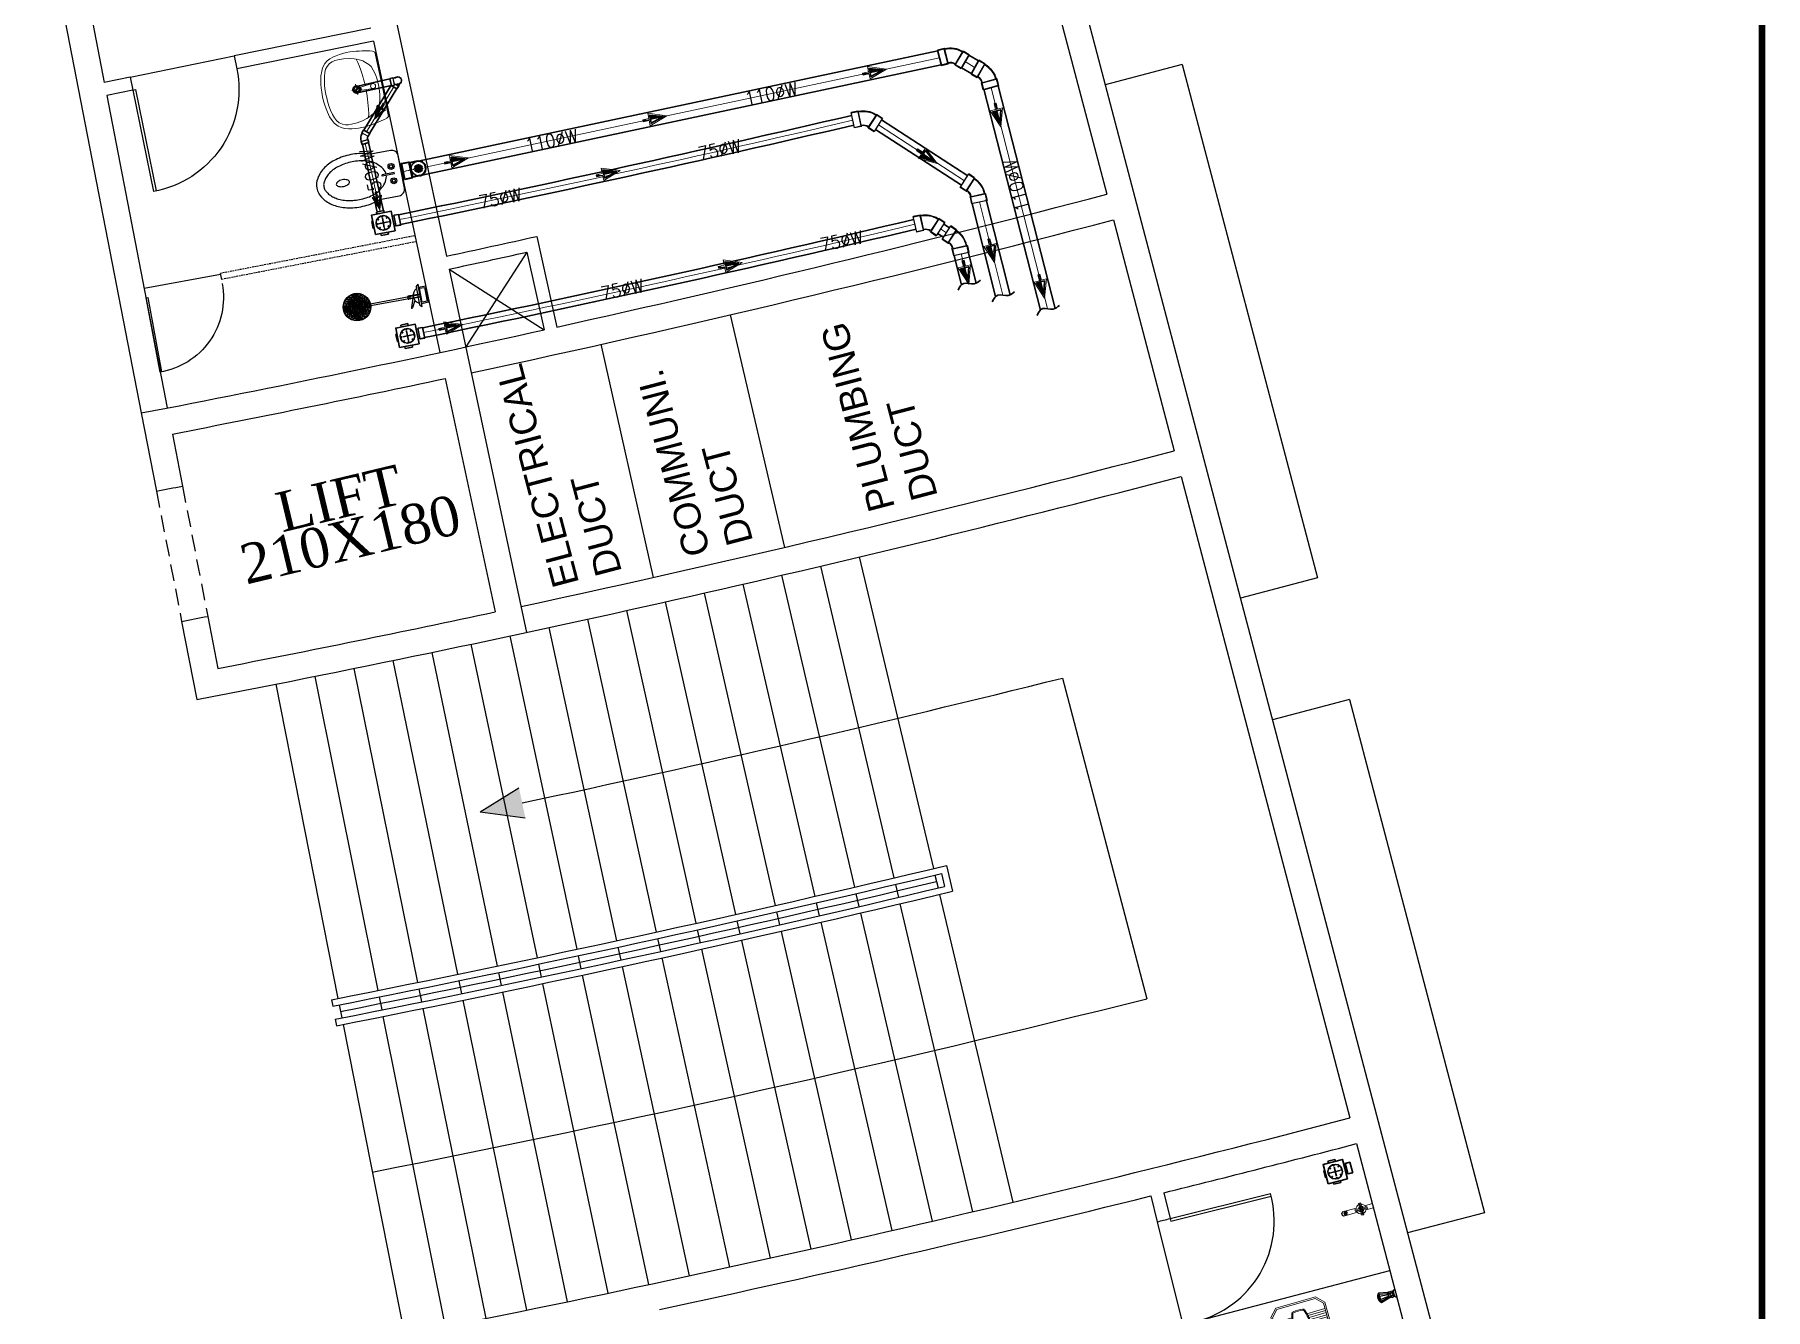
# Model space of a CAD drawing. Header units: metres. Extents: x 159409 to 239023, y 50504 to 95165.
# Drawn here: x 205505 to 206810, y 87645 to 88606 of the extents above; entities that cross this region are included whole.
import ezdxf

# ---------------------------------------------------------------- set-up
doc = ezdxf.new("R2010")
doc.units = ezdxf.units.M
doc.header["$MEASUREMENT"] = 0
for name, pattern in [('CENTER', [2, 1.25, -0.25, 0.25, -0.25]), ('CONTINU', [0]), ('DASHED', [0.1875, 0.125, -0.0625]), ('HIDDEN2', [0.1875, 0.125, -0.0625])]:
    doc.linetypes.add(name, pattern=pattern)
for name, color, linetype, lineweight in [('_Annotations', 1, 'Continuous', 25), ('cad-block.com', 7, 'Continuous', 5), ('Dra_SOIL', 65, 'Continuous', 40), ('RJ- ANGLEValve', 1, 'Continuous', 25), ('RJ- D - TEXT', 7, 'Continuous', 20), ('RJ- DRA- FLOOR TRAP', 8, 'Continuous', 30), ('RJ- DRA-SOIL PIPE', 12, 'Continuous', 30), ('RJ- DRA-WASTE PIPE', 130, 'Continuous', 30), ('RJ- WS- HOT WATER', 12, 'Continuous', 30), ('WS SLD RSHR', 121, 'Continuous', 25)]:
    doc.layers.add(name, color=color, linetype=linetype, lineweight=lineweight)
doc.layers.add('CL for PVC SWR - quick', color=7, linetype='CENTER', lineweight=5, true_color=0x955d63)
doc.layers.add('SANTEH', color=7, linetype='Continuous')
doc.layers.add('TEXT', color=3, linetype='Continuous')
doc.styles.add('DIM', font='times.ttf', dxfattribs={"height": 0.3})
doc.styles.add('RJ', font='romans.shx')
doc.styles.add('Standard 360', font='arial.ttf')

# ---------------------------------------------------------------- blocks, each defined once
blk = doc.blocks.new('TRTH')
at = {"color": 42, "ltscale": 8}
for p, q in [((-589.839, -68.759), (-589.839, -67.98)), ((-589.819, -68.759), (-589.819, -67.979)), ((-589.839, -68.759), (-589.819, -68.759)), ((-589.839, -68.859), (-589.039, -68.859))]:
    blk.add_line(p, q, dxfattribs=at)
blk.add_arc((-589.819, -68.759), 0.78, 0, 91.4693, dxfattribs=at)
blk = doc.blocks.new('$@$_rakovina4')
at = {"lineweight": 13}
for p, q in [((-287, -117), (-291, -139)), ((-284, -95), (-287, -117)), ((-279, -77), (-284, -95)), ((-274, -56), (-279, -77)), ((-269, -36), (-274, -56)), ((-258, -20), (-269, -36)), ((-258, -20), (0, -20)), ((-20, -89), (-14, -180)), ((258, -20), (0, -20)), ((20, -89), (14, -180)), ((258, -20), (269, -36)), ((269, -36), (274, -56)), ((274, -56), (279, -77)), ((279, -77), (284, -95)), ((284, -95), (287, -117)), ((287, -117), (291, -139)), ((-297, -185), (-300, -212)), ((-300, -212), (-300, -242)), ((-300, -242), (-299, -269)), ((-299, -269), (-297, -296)), ((-295, -163), (-297, -185)), ((-291, -139), (-295, -163)), ((0, -221), (-43, -221)), ((-14, -180), (-12, -184)), ((-12, -184), (-9, -185)), ((-9, -185), (-3, -187)), ((-3, -187), (0, -187)), ((0, -221), (0, -182)), ((3, -187), (0, -187)), ((0, -221), (0, -260)), ((0, -221), (43, -221)), ((9, -185), (3, -187)), ((12, -184), (9, -185)), ((14, -180), (12, -184)), ((291, -139), (295, -163)), ((295, -163), (297, -185)), ((297, -185), (300, -212)), ((299, -269), (297, -296)), ((300, -242), (299, -269)), ((300, -212), (300, -242)), ((-297, -296), (-293, -323)), ((-293, -323), (-288, -345)), ((-288, -345), (-278, -377)), ((-278, -377), (-267, -401)), ((-267, -401), (-252, -423)), ((267, -401), (252, -423)), ((278, -377), (267, -401)), ((288, -345), (278, -377)), ((293, -323), (288, -345)), ((297, -296), (293, -323)), ((-252, -423), (-222, -447)), ((-222, -447), (-197, -459)), ((-197, -459), (-164, -473)), ((-164, -473), (-127, -481)), ((-127, -481), (-98, -486)), ((-98, -486), (-69, -491)), ((-69, -491), (-36, -493)), ((-36, -493), (0, -495)), ((36, -493), (0, -495)), ((69, -491), (36, -493)), ((98, -486), (69, -491)), ((127, -481), (98, -486)), ((164, -473), (127, -481)), ((197, -459), (164, -473)), ((222, -447), (197, -459)), ((252, -423), (222, -447))]:
    blk.add_line(p, q, dxfattribs=at)
at = {"lineweight": 5}
for p, q in [((-209, -128), (-224, -152)), ((-192, -108), (-209, -128)), ((-173, -87), (-192, -108)), ((-152, -72), (-173, -87)), ((-122, -62), (-152, -72)), ((-96, -56), (-122, -62)), ((-77, -51), (-96, -56)), ((-53, -48), (-77, -51)), ((-29, -47), (-53, -48)), ((0, -47), (-29, -47)), ((0, -47), (29, -47)), ((29, -47), (53, -48)), ((53, -48), (77, -51)), ((77, -51), (96, -56)), ((96, -56), (122, -62)), ((122, -62), (152, -72)), ((152, -72), (173, -87)), ((173, -87), (192, -108)), ((192, -108), (209, -128)), ((209, -128), (224, -152)), ((-249, -228), (-256, -272)), ((-239, -189), (-249, -228)), ((-234, -176), (-239, -189)), ((-224, -152), (-234, -176)), ((-206, -168), (-234, -176)), ((-234, -176), (-234, -176)), ((-171, -162), (-206, -168)), ((-143, -158), (-171, -162)), ((-117, -155), (-143, -158)), ((-91, -152), (-117, -155)), ((-69, -150), (-91, -152)), ((-34, -148), (-69, -150)), ((-16, -148), (-34, -148)), ((16, -148), (34, -148)), ((34, -148), (69, -150)), ((69, -150), (91, -152)), ((91, -152), (117, -155)), ((117, -155), (143, -158)), ((143, -158), (171, -162)), ((171, -162), (206, -168)), ((206, -168), (234, -176)), ((224, -152), (234, -176)), ((234, -176), (239, -189)), ((234, -176), (234, -176)), ((239, -189), (249, -228)), ((249, -228), (256, -272)), ((-256, -272), (-258, -317)), ((-258, -317), (-257, -341)), ((-257, -341), (-252, -363)), ((-252, -363), (-243, -387)), ((-243, -387), (-226, -410)), ((243, -387), (226, -410)), ((252, -363), (243, -387)), ((257, -341), (252, -363)), ((256, -272), (258, -317)), ((258, -317), (257, -341)), ((-226, -410), (-206, -426)), ((-206, -426), (-182, -437)), ((-182, -437), (-152, -446)), ((-152, -446), (-116, -455)), ((-116, -455), (-80, -461)), ((-80, -461), (-41, -464)), ((-41, -464), (-14, -464)), ((-14, -464), (0, -464)), ((14, -464), (0, -464)), ((41, -464), (14, -464)), ((80, -461), (41, -464)), ((116, -455), (80, -461)), ((152, -446), (116, -455)), ((182, -437), (152, -446)), ((206, -426), (182, -437)), ((226, -410), (206, -426))]:
    blk.add_line(p, q, dxfattribs=at)
at = {"lineweight": 13}
blk.add_circle((0, -89), 19.7, dxfattribs=at)
at = {"lineweight": 5}
for radius in [26.2, 18.7]:
    blk.add_circle((0, -221), radius, dxfattribs=at)
blk = doc.blocks.new('K10-45')
for p, q in [((-19, 83), (-19, 177)), ((-19, 177), (-9, 177)), ((-9, 83), (-9, 177)), ((-19, 83), (-9, 83))]:
    blk.add_line(p, q)
for points in [[(160, 230, 0.023928), (170, 260, 0.067459), (186, 379, 0.067459), (170, 498, 0.079812), (128, 591, 0.107118), (58, 658, 0.139889), (-14, 679, 0.139889), (-86, 658, 0.107118), (-155, 591, 0.079812), (-198, 498, 0.067459), (-214, 379, 0.067459), (-198, 260, 0.023928), (-188, 230), (-188, 80, 0.414214), (-138, 30), (110, 30, 0.414214), (160, 80)], [(-39, 478, 0.052061), (-37, 458, 0.065919), (-32, 443, 0.104629), (-23, 431, 0.172287), (-14, 428, 0.172287), (-5, 431, 0.104629), (4, 443, 0.065919), (10, 458, 0.052061), (12, 478, 0.052061), (10, 499, 0.065919), (4, 514, 0.104629), (-5, 525, 0.172287), (-14, 529, 0.172287), (-23, 525, 0.104629), (-32, 514, 0.065919), (-37, 499, 0.052061)]]:
    blk.add_lwpolyline(points, format="xyb", close=True)
blk.add_lwpolyline([(-4, 147), (-1, 147), (11, 150), (23, 155), (35, 161), (46, 169), (56, 177), (66, 186), (75, 196), (83, 205), (90, 215), (97, 224), (102, 234), (107, 245), (111, 255), (115, 266), (118, 278), (121, 289), (124, 301), (126, 314), (128, 327), (129, 339), (130, 353), (131, 366), (131, 379), (131, 392), (130, 405), (129, 419), (128, 431), (126, 444), (124, 457), (121, 469), (118, 480), (115, 492), (111, 503), (107, 513), (103, 523), (98, 533), (94, 542), (88, 551), (83, 559), (77, 567), (71, 575), (65, 582), (59, 588), (52, 594), (46, 600), (39, 605), (33, 609), (27, 613), (21, 616), (15, 619), (9, 621), (3, 623), (-3, 624), (-8, 624), (-14, 625), (-20, 624), (-25, 624), (-31, 623), (-37, 621), (-43, 619), (-49, 616), (-55, 613), (-61, 609), (-67, 605), (-74, 600), (-80, 594), (-86, 588), (-93, 582), (-99, 575), (-105, 567), (-111, 559), (-116, 551), (-121, 542), (-126, 533), (-131, 523), (-135, 513), (-139, 503), (-143, 492), (-146, 480), (-149, 469), (-152, 457), (-154, 444), (-156, 431), (-157, 419), (-158, 405), (-159, 392), (-159, 379), (-159, 366), (-158, 353), (-157, 339), (-156, 327), (-154, 314), (-152, 301), (-149, 289), (-146, 278), (-143, 266), (-139, 255), (-135, 245), (-130, 234), (-124, 224), (-118, 215), (-111, 205), (-103, 196), (-94, 186), (-84, 177), (-74, 169), (-62, 161), (-51, 155), (-39, 150), (-26, 147), (-24, 147)])
for centre, radius in [((-69, 98), 22.4), ((-69, 98), 12.4), ((41, 98), 22.4), ((41, 98), 12.4)]:
    blk.add_circle(centre, radius)
blk = doc.blocks.new('Floor trap-3')
at = {"layer": 'RJ- DRA- FLOOR TRAP', "color": 8, "lineweight": 0}
for p, q in [((-7.5, 1.8), (-9, 1.8)), ((-3.8, 9.1), (-3.8, 12.5)), ((-3.8, 9.1), (3.7, 9.1)), ((-3.8, 9.1), (-3.4, 8.7)), ((-3.4, 8.7), (3.4, 8.7)), ((-3.4, 8.7), (-3.4, 7.5)), ((3.7, 9.1), (3.4, 8.7)), ((3.4, 8.7), (3.4, 7.5)), ((3.7, 9.1), (3.7, 12.5)), ((7.5, 1.8), (9, 1.8)), ((-7.5, -3.2), (-9, -3.2)), ((-2.5, -7.5), (-2.5, -8.3)), ((2.5, -7.5), (2.5, -8.3)), ((7.5, -3.2), (9, -3.2))]:
    blk.add_line(p, q, dxfattribs=at)
at = {"layer": 'RJ- DRA- FLOOR TRAP', "color": 11, "lineweight": 30}
for p, q in [((-3.6, 0), (3.6, 0)), ((0, 3.6), (0, -3.6))]:
    blk.add_line(p, q, dxfattribs=at)
at = {"layer": 'RJ- DRA- FLOOR TRAP', "color": 126, "lineweight": 30}
blk.add_lwpolyline([(7.5, -7.5), (7.5, 7.5), (-7.5, 7.5), (-7.5, -7.5)], close=True, dxfattribs=at)
blk.add_circle((0, 0), 5.5, dxfattribs=at)
at = {"layer": 'RJ- DRA- FLOOR TRAP', "lineweight": 30, "extrusion": (0, 0, -1)}
for centre, major_axis, start_param, end_param in [((-4.6, 0), (-0.165, 0.165), 3.141593, 9.424778), ((-3.2, 3.2), (0.165, 0.165), 4.712389, 10.995574), ((0, 4.6), (-0.165, 0.165), 3.141593, 9.424778), ((3.2, 3.2), (-0.165, 0.165), 3.141593, 9.424778), ((4.6, 0), (0.165, 0.165), 4.712389, 10.995574)]:
    blk.add_ellipse(centre, major_axis=major_axis, ratio=1, start_param=start_param, end_param=end_param, dxfattribs=at)
at = {"layer": 'RJ- DRA- FLOOR TRAP', "lineweight": 30}
for centre, major_axis, start_param, end_param in [((-3.2, -3.2), (0.165, -0.165), 4.712389, 10.995574), ((0, -4.6), (-0.165, -0.165), 3.141593, 9.424778), ((3.2, -3.2), (-0.165, -0.165), 3.141593, 9.424778)]:
    blk.add_ellipse(centre, major_axis=major_axis, ratio=1, start_param=start_param, end_param=end_param, dxfattribs=at)
at = {"layer": 'RJ- DRA-WASTE PIPE', "lineweight": 30}
for p, q in [((-7.5, 2.1), (-9, 2.1)), ((-9, -3.4), (-9, 2.1)), ((-4.1, 9.1), (-4.1, 12.5)), ((-4.1, 12.5), (4.1, 12.5)), ((-4.1, 9.1), (-3.8, 8.7)), ((-3.8, 8.7), (-3.8, 7.5)), ((4.1, 9.1), (3.7, 8.7)), ((3.7, 8.7), (3.7, 7.5)), ((4.1, 9.1), (4.1, 12.5)), ((7.5, 2.1), (9, 2.1)), ((9, -3.4), (9, 2.1)), ((-7.5, -3.4), (-9, -3.4)), ((-2.7, -7.5), (-2.7, -8.3)), ((-2.7, -8.3), (2.7, -8.3)), ((2.7, -7.5), (2.7, -8.3)), ((7.5, -3.4), (9, -3.4))]:
    blk.add_line(p, q, dxfattribs=at)
blk = doc.blocks.new('A$C4421056C')
at = {"layer": 'WS SLD RSHR', "color": 8}
for p, q in [((2.3, 14.4), (7.6, 14.9)), ((3.3, 1.8), (2.3, 14.4)), ((3.4, 13.5), (7.2, 13.8)), ((4.2, 2.9), (3.4, 13.5)), ((7.2, 13.8), (8, 3.2)), ((7.6, 14.9), (8.7, 2.3)), ((8.7, 2.3), (3.3, 1.8)), ((8, 3.2), (4.2, 2.9))]:
    blk.add_line(p, q, dxfattribs=at)
at = {"layer": 'WS SLD RSHR', "color": 3}
for p, q in [((9.3, 15.6), (7.5, 17.1)), ((7.5, 17.1), (8.9, 0)), ((10.5, 1.8), (9.3, 15.6)), ((12.4, 12), (14.8, 17.4)), ((13.5, 8.4), (15.6, 17)), ((10.5, 1.8), (8.9, 0))]:
    blk.add_line(p, q, dxfattribs=at)
at = {"layer": 'WS SLD RSHR', "color": 63}
for p, q in [((46.6, 10.1), (46.3, 13.4)), ((46.4, 11.8), (55.6, 22.6)), ((66.4, 13.4), (55.6, 22.6)), ((66.4, 13.4), (57.2, 2.6)), ((46.1, 12.5), (8.1, 9.3)), ((8.1, 9.8), (17, 10.5)), ((46.3, 11), (8.2, 7.8)), ((17.2, 8.1), (8.3, 7.4)), ((16.1, 9.2), (16, 10.2)), ((16.1, 8.3), (16.1, 9.2)), ((17.4, 10.3), (17.4, 9.3)), ((17.4, 9.3), (17.5, 8.4)), ((46.4, 11.8), (57.2, 2.6))]:
    blk.add_line(p, q, dxfattribs=at)
for centre, radius in [((56.4, 12.6), 10.4), ((56.4, 12.6), 10), ((16.8, 9.3), 0.793), ((16.8, 9.3), 0.693)]:
    blk.add_circle(centre, radius, dxfattribs=at)
at = {"layer": 'WS SLD RSHR', "color": 117}
for centre in [(47.3, 13.9), (48.1, 16.4), (48.1, 13.1), (48.4, 15.2), (49.2, 17.7), (49.2, 13.7), (49.5, 16.4), (50.2, 18.9), (50.2, 15.6), (50.3, 14.4), (50.4, 13.2), (50.5, 17.7), (51.3, 20.2), (51.4, 16.3), (51.5, 15.1), (51.6, 18.9), (51.6, 13.9), (51.7, 12.8), (52.4, 18.1), (52.5, 17), (52.6, 20.2), (52.6, 15.8), (52.7, 14.6), (52.8, 13.4), (53.5, 18.8), (53.6, 17.6), (53.7, 21.4), (53.7, 16.5), (53.8, 15.3), (53.9, 14.1), (54, 13), (54.5, 20.7), (54.6, 19.5), (54.7, 18.3), (54.8, 17.1), (54.9, 16), (55, 14.8), (55.1, 13.6), (55.7, 21.3), (55.8, 20.2), (55.9, 19), (56, 17.8), (56.1, 16.7), (56.2, 15.5), (56.3, 14.3), (56.4, 13.1), (56.9, 20.9), (57, 19.7), (57.1, 18.5), (57.2, 17.3), (57.3, 16.2), (57.4, 15), (57.5, 13.8), (57.6, 21.7), (58.2, 19.2), (58.3, 18), (58.4, 16.9), (58.5, 15.7), (58.6, 14.5), (58.7, 13.3), (58.9, 20.7), (59.4, 18.7), (59.5, 17.5), (59.6, 16.4), (59.7, 15.2), (59.8, 14), (59.9, 12.9), (60.2, 21), (60.1, 19.6), (60.8, 17), (60.9, 15.9), (61, 14.7), (61.1, 13.5), (61.4, 18.6), (61.4, 19.9), (62, 16.6), (62.1, 15.4), (62.2, 14.2), (62.3, 13.1), (62.6, 17.5), (62.7, 18.8), (63.3, 14.9), (63.4, 13.7), (63.9, 16.4), (64, 17.7), (64.5, 14.4), (64.6, 13.3), (65.1, 15.4), (65.6, 13.3), (47.2, 11.8), (47.7, 9.8), (48.2, 11.9), (48.3, 10.7), (48.8, 7.5), (48.9, 8.7), (49.3, 12.6), (49.4, 11.4), (49.5, 10.2), (50.1, 6.4), (50.2, 7.7), (50.5, 12.1), (50.6, 10.9), (50.7, 9.7), (50.8, 8.6), (51.4, 5.3), (51.4, 6.6), (51.8, 11.6), (51.9, 10.4), (51.9, 9.2), (52, 8.1), (52.7, 4.2), (52.7, 5.6), (52.9, 12.3), (53, 11.1), (53.1, 9.9), (53.2, 8.8), (53.3, 7.6), (53.4, 6.4), (53.9, 4.5), (54.1, 11.8), (54.2, 10.6), (54.3, 9.4), (54.4, 8.3), (54.5, 7.1), (54.6, 5.9), (55.2, 12.5), (55.2, 3.4), (55.3, 11.3), (55.4, 10.1), (55.5, 9), (55.6, 7.8), (55.7, 6.6), (55.8, 5.5), (55.9, 4.3), (56.5, 12), (56.6, 10.8), (56.6, 9.6), (56.7, 8.5), (56.8, 7.3), (56.9, 6.1), (57, 5), (57.1, 3.8), (57.6, 12.7), (57.7, 11.5), (57.8, 10.3), (57.9, 9.2), (58, 8), (58.1, 6.8), (58.2, 5.7), (58.3, 4.5), (58.8, 12.2), (58.9, 11), (59, 9.8), (59.1, 8.7), (59.1, 3.8), (59.2, 7.5), (59.3, 6.3), (60, 11.7), (60.1, 10.5), (60.2, 5), (60.2, 9.4), (60.3, 8.2), (60.4, 7), (61.2, 12.4), (61.3, 11.2), (61.2, 6.3), (61.3, 10), (61.4, 8.9), (61.5, 5), (62.3, 7.5), (62.4, 11.9), (62.5, 10.7), (62.6, 9.6), (62.6, 6.2), (63.3, 8.8), (63.5, 12.6), (63.6, 11.4), (63.6, 7.5), (64.4, 10), (64.7, 12.1), (64.7, 8.8), (65.5, 11.3)]:
    blk.add_circle(centre, 0.334, dxfattribs=at)
at = {"layer": 'WS SLD RSHR', "color": 3}
for centre, radius, start, end in [((7.2, 8.5), 6.24, 300.1215, 69.4165), ((15.3, 17.1), 0.515, 80.5528, 149.6641), ((15.1, 17.2), 0.515, 343.6511, 59.5414)]:
    blk.add_arc(centre, radius, start, end, dxfattribs=at)
at = {"layer": 'WS SLD RSHR', "color": 63}
for centre, start, end in [((16.2, 10.2), 82.2318, 189.5718), ((16.4, 8.3), 179.9662, 287.3062), ((17.1, 10.3), 359.9662, 107.3062), ((17.3, 8.4), 262.2318, 9.5718)]:
    blk.add_arc(centre, 0.248, start, end, dxfattribs=at)
blk = doc.blocks.new('A$C48064110')
at = {"lineweight": 5}
for p, q in [((0, 0.467), (0.057, 0.524)), ((0.057, 0.524), (0.367, 0.524)), ((0.367, 0.524), (0.424, 0.467)), ((0, 0.057), (0, 0.467)), ((0.012, 0.462), (0.062, 0.512)), ((0.012, 0.062), (0.012, 0.462)), ((0.114, 0.408), (0.012, 0.408)), ((0.114, 0.392), (0.012, 0.392)), ((0.062, 0.512), (0.362, 0.512)), ((0.31, 0.408), (0.412, 0.408)), ((0.31, 0.392), (0.412, 0.392)), ((0.362, 0.512), (0.412, 0.462)), ((0.412, 0.462), (0.412, 0.062)), ((0.424, 0.467), (0.424, 0.057)), ((0.115, 0.376), (0.012, 0.376)), ((0.115, 0.36), (0.012, 0.36)), ((0.116, 0.344), (0.012, 0.344)), ((0.117, 0.328), (0.012, 0.328)), ((0.119, 0.312), (0.012, 0.312)), ((0.12, 0.296), (0.012, 0.296)), ((0.122, 0.28), (0.012, 0.28)), ((0.124, 0.264), (0.012, 0.264)), ((0.3, 0.264), (0.412, 0.264)), ((0.302, 0.28), (0.412, 0.28)), ((0.304, 0.296), (0.412, 0.296)), ((0.305, 0.312), (0.412, 0.312)), ((0.307, 0.328), (0.412, 0.328)), ((0.308, 0.344), (0.412, 0.344)), ((0.309, 0.376), (0.412, 0.376)), ((0.309, 0.36), (0.412, 0.36)), ((0.126, 0.248), (0.012, 0.248)), ((0.128, 0.232), (0.012, 0.232)), ((0.13, 0.216), (0.012, 0.216)), ((0.133, 0.2), (0.012, 0.2)), ((0.136, 0.184), (0.012, 0.184)), ((0.139, 0.168), (0.012, 0.168)), ((0.142, 0.152), (0.012, 0.152)), ((0.145, 0.136), (0.012, 0.136)), ((0.279, 0.136), (0.412, 0.136)), ((0.282, 0.152), (0.412, 0.152)), ((0.285, 0.168), (0.412, 0.168)), ((0.288, 0.184), (0.412, 0.184)), ((0.291, 0.2), (0.412, 0.2)), ((0.294, 0.216), (0.412, 0.216)), ((0.296, 0.232), (0.412, 0.232)), ((0.298, 0.248), (0.412, 0.248)), ((0.057, 0), (0, 0.057)), ((0.149, 0.12), (0.012, 0.12)), ((0.153, 0.104), (0.012, 0.104)), ((0.062, 0.012), (0.012, 0.062)), ((0.367, 0), (0.057, 0)), ((0.362, 0.012), (0.062, 0.012)), ((0.271, 0.104), (0.412, 0.104)), ((0.275, 0.12), (0.412, 0.12)), ((0.412, 0.062), (0.362, 0.012)), ((0.424, 0.057), (0.367, 0))]:
    blk.add_line(p, q, dxfattribs=at)
for radius in [0.05, 0.038]:
    blk.add_circle((0.212, 0.407), radius, dxfattribs=at)
for centre, radius, start, end in [((0.129, 0.447), 0.015, 90, 187.125), ((1.449, 0.424), 1.335, 179.0958, 195.1543), ((0.129, 0.447), 0.008, 85.2938, 190.1027), ((1.449, 0.424), 1.328, 179.0713, 195.1788), ((0.212, 0.09), 0.381, 77.4091, 102.5909), ((0.212, 0.09), 0.374, 77.2725, 102.7275), ((-1.025, 0.424), 1.328, 344.8212, 0.9287), ((-1.025, 0.424), 1.335, 344.8457, 0.9042), ((0.295, 0.447), 0.008, 349.8973, 94.7062), ((0.295, 0.447), 0.015, 352.875, 90), ((0.175, 0.077), 0.015, 187.125, 270), ((0.175, 0.077), 0.008, 184.1473, 273.2179), ((0.212, 0.305), 0.245, 261.386, 278.614), ((0.212, 0.305), 0.238, 261.2402, 278.7598), ((0.249, 0.077), 0.008, 266.7821, 355.8527), ((0.249, 0.077), 0.015, 270, 352.875)]:
    blk.add_arc(centre, radius, start, end, dxfattribs=at)
blk = doc.blocks.new('A$C3F2B028C')
at = {"color": 34, "linetype": 'Continuous'}
for points in [[(0, -8), (0, 8)], [(8.1, 5.6), (3.9, 5.6), (3.9, -6.1), (16.2, -6.1), (16.2, 5.6), (11, 5.6)], [(8.1, 3.7), (3.9, 3.7)], [(8.1, 2.5), (8.1, 6.8), (11, 6.8), (11, 2.5)], [(34.5, 7.7), (16.2, 3.7), (11, 3.7)], [(34.5, 3.5), (16.2, 1.7)], [(34.5, -7.7), (16.2, -3.7), (3.9, -3.7)], [(34.5, -3.5), (16.2, -1.7)]]:
    blk.add_lwpolyline(points, dxfattribs=at)
for points in [[(3.9, 5.6, 0.303122), (0, 8)], [(34.5, -10.3, 0.446482), (34.5, 10.3)], [(34.5, -8, 0.372706), (34.5, 8)], [(34.5, -3.4, 0.176556), (34.5, 3.4)], [(0, -8, 0.170448), (3.9, -6.1)]]:
    blk.add_lwpolyline(points, format="xyb", dxfattribs=at)
blk.add_lwpolyline([(34.5, -10.3), (34.5, 10.3), (16.2, 5.7), (16.2, -6.1)], close=True, dxfattribs=at)
for radius in [3.07, 2.68]:
    blk.add_circle((9.5, -0.3), radius, dxfattribs=at)
blk = doc.blocks.new('11')
at = {"layer": 'cad-block.com', "color": 193, "linetype": 'CONTINU'}
for points in [[(2850, 12587), (2850, 12599)], [(2850, 12599), (2879, 12599)], [(2850, 12593), (2924, 12593)], [(2850, 12587), (2879, 12587)], [(2879, 12599), (2887, 12593)], [(2887, 12593), (2879, 12587)], [(2881, 12601), (2881, 12630)], [(2881, 12630), (2893, 12630)], [(2881, 12585), (2893, 12601)], [(2881, 12601), (2887, 12593)], [(2881, 12556), (2881, 12585)], [(2881, 12556), (2893, 12556)], [(2887, 12556), (2887, 12630)], [(2887, 12593), (2895, 12599)], [(2895, 12587), (2887, 12593)], [(2887, 12593), (2893, 12585)], [(2893, 12601), (2893, 12630)], [(2893, 12556), (2893, 12585)], [(2895, 12599), (2924, 12599)], [(2895, 12587), (2924, 12587)], [(2924, 12587), (2924, 12599)]]:
    blk.add_lwpolyline(points, dxfattribs=at)
for points in [[(2881, 12622, 0.299875), (2858, 12599)], [(2858, 12587, 0.299878), (2881, 12563)], [(2881, 12609, 0.21619), (2871, 12599)], [(2871, 12587, 0.216195), (2881, 12577)], [(2881, 12603, 0.131669), (2877, 12599)], [(2881, 12603, 0.138814), (2877, 12599)], [(2877, 12587, 0.131679), (2881, 12582)], [(2877, 12587, 0.138819), (2881, 12582)], [(2879, 12599, 0.414466), (2881, 12601)], [(2881, 12585, 0.414465), (2879, 12587)], [(2917, 12599, 0.299858), (2893, 12622)], [(2903, 12599, 0.216158), (2893, 12609)], [(2898, 12599, 0.131627), (2893, 12603)], [(2898, 12599, 0.13877), (2893, 12603)], [(2893, 12601, 0.41557), (2895, 12599)], [(2895, 12587, 0.414476), (2893, 12585)], [(2893, 12582, 0.131637), (2898, 12587)], [(2893, 12582, 0.138776), (2898, 12587)], [(2893, 12577, 0.216162), (2903, 12587)], [(2893, 12563, 0.299861), (2917, 12587)]]:
    blk.add_lwpolyline(points, format="xyb", dxfattribs=at)
blk = doc.blocks.new('A$C09B008CF')
at = {"ltscale": 10}
h = blk.add_hatch(dxfattribs=at)
h.set_pattern_fill('ANSI31', color=193)
h.set_pattern_definition([(45, (-199988.31619, -111860.95241), (-0.08838834765, 0.08838834765), [])])
edge = h.paths.add_edge_path()
edge.add_arc((9.3, 5.3), 1.57, 0, 360)
at = {"color": 193, "ltscale": 10}
for p, q in [((12.5, 47.9), (6, 47.9)), ((6, 1.5), (7.5, 0)), ((7.5, 0), (11, 0)), ((12.5, 1.5), (11, 0))]:
    blk.add_line(p, q, dxfattribs=at)
for radius in [2.74, 1.57]:
    blk.add_circle((9.3, 5.3), radius, dxfattribs=at)
at = {"layer": 'cad-block.com', "color": 193, "linetype": 'CONTINU'}
for points in [[(6, 36.1), (6, 47.9)], [(12.5, 36.1), (12.5, 47.9)], [(6, 1.5), (6, 22.8)], [(12.5, 1.5), (12.5, 22.8)]]:
    blk.add_lwpolyline(points, dxfattribs=at)
at = {"layer": 'cad-block.com', "color": 193, "linetype": 'CONTINU', "xscale": 0.25, "yscale": 0.25, "zscale": 0.25}
blk.add_blockref('11', (-712.6, -3118.7), dxfattribs=at)
blk = doc.blocks.new('Waste-7')
for p, q in [((-4.3, 5.3), (-5.9, 3.6)), ((-5.9, 3.6), (-2.8, 0.4)), ((-4.3, 5.3), (-3.9, 5.3)), ((-3.9, 5.3), (-2.6, 6.6)), ((-2.8, 2.3), (-2.5, 2.6)), ((-2.8, 2.3), (-2.8, 0)), ((-2.8, 0), (2.8, 0)), ((-2.5, 2.6), (-2.5, 4.4)), ((2.5, 2.6), (2.5, 4.4)), ((2.8, 2.3), (2.5, 2.6)), ((2.8, 2.3), (2.8, 0))]:
    blk.add_line(p, q)
at = {"color": 8, "lineweight": 0}
for p, q in [((-4.2, 5), (-5.7, 3.4)), ((-4.2, 5), (-2.5, 3.3)), ((-4.2, 5), (-3.8, 5)), ((-3.8, 5), (-2.7, 6)), ((-3.8, 5), (-2.5, 3.7)), ((-2.5, 2.2), (-2.2, 2.5)), ((-2.5, 2.2), (2.5, 2.2)), ((-2.5, 2.2), (-2.5, 0)), ((-2.2, 2.5), (-2.2, 4.5)), ((-2.2, 2.5), (2.2, 2.5)), ((2.2, 2.5), (2.2, 4.5)), ((2.5, 2.2), (2.2, 2.5)), ((2.5, 2.2), (2.5, 0))]:
    blk.add_line(p, q, dxfattribs=at)
blk.add_arc((0, 5.6), 2.77, 334.5854, 205.4146)
blk.add_arc((0, 5.6), 2.5, 333.2345, 206.7655, dxfattribs=at)
blk = doc.blocks.new('Waste 45 angle')
for p, q in [((-2.73, 0), (2.73, 0)), ((2.73, -2.37), (2.73, 0)), ((-3.66, -4.62), (-5.34, -6.3)), ((-3.66, -4.62), (-3.34, -4.62)), ((-2.73, -2.37), (-2.73, 0)), ((-2.73, -2.37), (-2.5, -2.59)), ((2.73, -2.37), (2.5, -2.59)), ((-1.48, -10.15), (-5.34, -6.3)), ((0.2, -8.48), (-1.48, -10.15)), ((0.2, -8.48), (0.2, -8.16))]:
    blk.add_line(p, q)
at = {"color": 8, "lineweight": 0}
for p, q in [((2.5, -2.27), (2.5, 0)), ((-3.57, -4.85), (-5.17, -6.46)), ((-0.03, -8.39), (-3.57, -4.85)), ((-3.57, -4.85), (-3.25, -4.85)), ((-0.03, -8.06), (-3.25, -4.85)), ((-2.5, -2.27), (-2.5, 0)), ((-2.5, -2.27), (2.5, -2.27)), ((-2.5, -2.27), (-2.27, -2.5)), ((-2.27, -2.5), (2.27, -2.5)), ((2.5, -2.27), (2.27, -2.5)), ((-0.03, -8.39), (-1.64, -9.99)), ((-0.03, -8.39), (-0.03, -8.06))]:
    blk.add_line(p, q, dxfattribs=at)
for radius, start, end in [(2.98, 315.84719, 359.15799), (7.98, 315.31355, 359.68726)]:
    blk.add_arc((-5.48, -2.55), radius, start, end)
for radius, start, end in [(3.2, 314.09816, 0.90184), (7.75, 314.62694, 0.37389)]:
    blk.add_arc((-5.48, -2.55), radius, start, end, dxfattribs=at)
blk = doc.blocks.new('A$C00EA195A')
at = {"color": 6}
for p, q in [((9.6, 15.7), (12.5, 20)), ((9.6, 15.7), (9.7, 15)), ((12.5, 20), (22.5, 13.3)), ((19.5, 9), (22.5, 13.3)), ((5.1, 12.8), (0, 11.8)), ((2.3, 0), (0, 11.8)), ((7.4, 1), (2.3, 0)), ((5.1, 12.8), (5.7, 12.4)), ((7.4, 1), (7.8, 1.6)), ((19.5, 9), (18.8, 8.9))]:
    blk.add_line(p, q, dxfattribs=at)
at = {"color": 8, "lineweight": 0}
for p, q in [((10.1, 15.6), (12.9, 19.8)), ((10.1, 15.6), (19.2, 9.5)), ((10.1, 15.6), (10.3, 14.9)), ((10.3, 14.9), (18.5, 9.3)), ((19.2, 9.5), (22, 13.6)), ((5, 12.2), (0.1, 11.3)), ((7.1, 1.4), (2.2, 0.5)), ((7.1, 1.4), (5, 12.2)), ((5, 12.2), (5.6, 11.8)), ((7.5, 2), (5.6, 11.8)), ((7.1, 1.4), (7.5, 2)), ((19.2, 9.5), (18.5, 9.3))]:
    blk.add_line(p, q, dxfattribs=at)
for radius, start, end in [(7.05, 280.0455, 326.8492), (17, 280.5743, 326.3212)]:
    blk.add_arc((4.4, 18.8), radius, start, end, dxfattribs=at)
at = {"color": 6}
for radius, start, end in [(6.55, 281.7945, 325.1053), (17.5, 281.2609, 325.6346)]:
    blk.add_arc((4.4, 18.8), radius, start, end, dxfattribs=at)
blk = doc.blocks.new('FLOW')
at = {"ltscale": 75}
blk.add_hatch(color=256, dxfattribs=at).paths.add_polyline_path([(0, 6.15), (0, -0.3), (2.04, -0.3)])
at = {"lineweight": 20, "ltscale": 75}
blk.add_hatch(color=256, dxfattribs=at).paths.add_polyline_path([(-0.61, -1), (0.42, -3.98), (-0.61, -3.98)])
blk.add_lwpolyline([(0, 7.92), (3.11, -1), (0.42, -1), (0.42, -3.98), (-0.42, -3.98), (-0.42, -1), (-3.11, -1), (0, 7.92)], close=True, dxfattribs=at)
at = {"ltscale": 75}
for points in [[(0, 6.15), (-2.04, -0.3), (0, -0.3)], [(0, 6.15), (2.04, -0.3), (0, -0.3)], [(0, 6.15), (0, -0.3)]]:
    blk.add_lwpolyline(points, dxfattribs=at)
at = {"lineweight": 20, "ltscale": 75}
blk.add_lwpolyline([(-0.61, -1), (0.42, -3.98), (-0.61, -3.98), (-0.61, -1)], dxfattribs=at)
blk = doc.blocks.new('Pan elbow PVC SWR quick fix joint')
h = blk.add_hatch(color=7)
edge = h.paths.add_edge_path()
edge.add_arc((0, 5.5), 2.75, 90, 450)
for p, q in [((-5.5, 5.5), (-5.5, 0)), ((5.5, 5.5), (5.5, 0)), ((-5.5, -6.3), (-5.5, -7.4)), ((5.5, -6.3), (5.5, -7.4))]:
    blk.add_line(p, q)
blk.add_lwpolyline([(6.1, -0.6), (6.1, -6.3), (-6.1, -6.3), (-6.1, -0.6), (6.1, -0.6), (5.5, 0), (-5.5, 0), (-6.1, -0.6)])
at = {"color": 7}
blk.add_circle((0, 5.5), 2.75, dxfattribs=at)
blk.add_arc((0, 5.5), 5.5, 357.9604, 182.0396)
at = {"layer": 'CL for PVC SWR - quick'}
blk.add_line((0, 5.5), (0, -7.7), dxfattribs=at)
at = {"layer": 'Defpoints', "color": 250}
blk.add_circle((0, 5.5), 5.5, dxfattribs=at)

msp = doc.modelspace()

# ---------------------------------------------------------------- hatches: boundary and pattern name
at = {"ltscale": 10}
h = msp.add_hatch(color=2, dxfattribs=at)
h.dxf.hatch_style = 1
h.paths.add_polyline_path([(205874.744, 88015.689), (205840.813, 88020.247), (205869.966, 88038.198)])

# ---------------------------------------------------------------- linework, layer by layer
at = {"color": 0, "ltscale": 10}
for p, q in [((205490.013, 88811.665, 0.842), (205585.189, 88320.807, 0.842)), ((205513.458, 88795.82, 0.842), (205557.239, 88570.026, 0.842)), ((205773.55, 88634.472, 0.842), (205815.214, 88439.056, 0.842)), ((205758.212, 88610.94, 0.842), (205655.233, 88589.975, 0.842)), ((205760.207, 88601.141, 0.842), (205657.137, 88580.158, 0.842)), ((205760.207, 88601.141, 0.842), (205810.253, 88366.407, 0.842)), ((205655.233, 88589.975, 0.842), (205657.137, 88580.158, 0.842)), ((205576.837, 88574.016, 0.842), (205557.147, 88570.007, 0.842)), ((205576.837, 88574.016, 0.842), (205578.741, 88564.198, 0.842)), ((206370.01, 88583.429, 1.263), (206311.988, 88568.148, 1.263)), ((206370.01, 88583.429, 1.263), (206471.883, 88196.619, 1.263)), ((205578.741, 88564.198, 0.842), (205559.142, 88560.208, 0.842)), ((205559.142, 88560.208, 0.842), (205604.827, 88324.596, 0.842)), ((205883.534, 88453.972, 0.842), (205898.617, 88385.612, 0.842)), ((205875.924, 88442.048, 0.842), (205829.81, 88370.595, 0.842)), ((205875.924, 88442.048, 0.842), (205888.852, 88383.457, 0.842)), ((205817.299, 88429.276, 0.842), (205875.684, 88155.43, 0.842)), ((205817.299, 88429.276, 0.842), (205888.852, 88383.457, 0.842)), ((206029.149, 88394.868, 0.842), (206070.106, 88219.533, 0.842)), ((205931.646, 88372.663, 0.842), (205971.079, 88196.861, 0.842)), ((205814.423, 88346.847, 0.842), (205851.956, 88170.803, 0.842)), ((205585.189, 88320.807, 0.842), (205596.61, 88261.903, 0.842)), ((205608.634, 88304.962, 0.842), (205616.248, 88265.693, 0.842)), ((206471.883, 88196.619, 1.263), (206413.862, 88181.338, 1.263)), ((205635.283, 88167.522, 0.842), (205642.897, 88128.253, 0.842)), ((205615.645, 88163.732, 0.842), (205627.066, 88104.829, 0.842)), ((206279.669, 88121.037, 1.263), (206343.344, 87879.262, 1.263)), ((206496.069, 88104.787, 1.263), (206438.047, 88089.506, 1.263)), ((206496.069, 88104.787, 1.263), (206597.942, 87717.977, 1.263)), ((205840.813, 88020.247, 0.842), (205869.966, 88038.198, 0.842)), ((205840.813, 88020.247, 0.842), (205874.744, 88015.689, 0.842)), ((206188.456, 87973.658, 0.842), (206190.775, 87963.931, 0.842)), ((206192.159, 87979.685, 0.842), (206196.798, 87960.23, 0.842)), ((206346.291, 87730.572, 1.263), (206351.111, 87711.161, 1.264)), ((206355.997, 87732.978, 1.263), (206360.817, 87713.567, 1.264)), ((206597.942, 87717.977, 1.263), (206539.921, 87702.696, 1.263))]:
    msp.add_line(p, q, dxfattribs=at)
at = {"color": 0, "ltscale": 8}
for p, q in [((206264.642, 88669.407, 1.263), (206313.032, 88485.672, 1.263)), ((206283.983, 88674.501, 1.263), (206704.215, 87078.893, 1.263)), ((206318.126, 88466.332, 1.263), (206363.969, 88292.267, 1.263)), ((206369.063, 88272.927, 1.263), (206496.404, 87789.414, 1.263)), ((206097.193, 88205.346, 1.263), (206152.6, 87970.288, 1.272)), ((206126.384, 88212.267, 1.263), (206182.403, 87977.354, 1.272)), ((206067.985, 88198.501, 1.263), (206122.78, 87963.3, 1.272)), ((206009.514, 88185.04, 1.263), (206063.084, 87949.556, 1.272)), ((206038.758, 88191.732, 1.263), (206092.941, 87956.389, 1.272)), ((205950.971, 88171.882, 1.263), (206003.314, 87936.123, 1.272)), ((205980.251, 88178.423, 1.263), (206033.208, 87942.801, 1.272)), ((205892.356, 88159.028, 1.263), (205943.472, 87923, 1.272)), ((205921.672, 88165.417, 1.263), (205973.402, 87929.522, 1.272)), ((205804.3, 88140.318, 1.263), (205853.571, 87903.897, 1.272)), ((205833.67, 88146.479, 1.263), (205883.557, 87910.187, 1.272)), ((205863.022, 88152.715, 1.263), (205913.523, 87916.555, 1.272)), ((205745.506, 88128.224, 1.263), (205793.546, 87891.551, 1.272)), ((205774.912, 88134.233, 1.263), (205823.568, 87897.685, 1.272)), ((205686.641, 88116.436, 1.263), (205733.447, 87879.515, 1.272)), ((205716.083, 88122.292, 1.263), (205763.506, 87885.494, 1.272)), ((206183.562, 87972.49, 1.272), (206185.882, 87962.763, 1.273)), ((206123.914, 87958.43, 1.272), (206126.183, 87948.691, 1.273)), ((206153.747, 87965.421, 1.272), (206156.042, 87955.688, 1.273)), ((206187.042, 87957.899, 1.273), (206242.364, 87725.904, 1.281)), ((206064.193, 87944.681, 1.272), (206066.411, 87934.93, 1.273)), ((206094.063, 87951.517, 1.272), (206096.306, 87941.772, 1.273)), ((206157.189, 87950.821, 1.273), (206211.907, 87718.683, 1.281)), ((206004.398, 87931.242, 1.272), (206006.566, 87921.479, 1.272)), ((206034.305, 87937.922, 1.272), (206036.497, 87928.166, 1.273)), ((206097.428, 87936.899, 1.273), (206150.938, 87704.479, 1.281)), ((206127.318, 87943.821, 1.273), (206181.432, 87711.542, 1.281)), ((205944.53, 87918.113, 1.272), (205946.647, 87908.34, 1.272)), ((205974.473, 87924.638, 1.272), (205976.615, 87914.871, 1.272)), ((206037.594, 87923.287, 1.273), (206089.893, 87690.592, 1.281)), ((206067.52, 87930.054, 1.273), (206120.425, 87697.496, 1.281)), ((205884.589, 87905.295, 1.272), (205886.655, 87895.511, 1.272)), ((205914.569, 87911.665, 1.272), (205916.66, 87901.886, 1.272)), ((205977.686, 87909.987, 1.273), (206028.774, 87677.022, 1.281)), ((206007.649, 87916.598, 1.273), (206059.343, 87683.768, 1.281)), ((205824.575, 87892.788, 1.272), (205826.59, 87882.993, 1.272)), ((205854.591, 87899.003, 1.272), (205856.632, 87889.213, 1.272)), ((205917.706, 87896.997, 1.273), (205967.58, 87663.77, 1.281)), ((205947.705, 87903.453, 1.273), (205998.186, 87670.356, 1.281)), ((205764.488, 87880.591, 1.272), (205766.451, 87870.786, 1.272)), ((205794.541, 87886.651, 1.272), (205796.53, 87876.851, 1.272)), ((205857.652, 87884.318, 1.273), (205906.311, 87650.835, 1.281)), ((205887.688, 87890.619, 1.273), (205936.955, 87657.263, 1.281)), ((205728.542, 87878.547, 1.272), (205729.511, 87873.642, 1.272)), ((205728.542, 87878.547, 1.272), (205729.511, 87873.642, 1.272)), ((205734.416, 87874.61, 1.272), (205736.355, 87864.799, 1.272)), ((205797.524, 87871.95, 1.272), (205844.967, 87638.217, 1.281)), ((205827.597, 87878.095, 1.273), (205875.648, 87644.486, 1.281)), ((205731.449, 87863.831, 1.272), (205732.418, 87858.926, 1.272)), ((205737.324, 87859.894, 1.272), (205783.549, 87625.917, 1.281)), ((205767.433, 87865.883, 1.272), (205814.267, 87632.027, 1.281)), ((206501.373, 87770.041, 1.263), (206542.122, 87615.316, 1.263)), ((206380.098, 87635.925, 1.267), (206526.537, 87674.493, 1.263))]:
    msp.add_line(p, q, dxfattribs=at)
at = {"color": 8, "linetype": 'DASHED', "ltscale": 10}
for p, q in [((205791.487, 88454.429, 0.842), (205644.757, 88425.978, 0.842)), ((205792.447, 88449.924, 0.842), (205645.633, 88421.457, 0.842))]:
    msp.add_line(p, q, dxfattribs=at)
at = {"color": 8, "ltscale": 10}
msp.add_line((205644.757, 88425.978, 0.842), (205645.633, 88421.457, 0.842), dxfattribs=at)
at = {"color": 0, "linetype": 'HIDDEN2', "ltscale": 100}
for p, q in [((205596.613, 88261.886, 0.842), (205615.648, 88163.715, 0.842)), ((205616.248, 88265.693, 0.842), (205635.283, 88167.522, 0.842))]:
    msp.add_line(p, q, dxfattribs=at)
at = {"color": 6, "const_width": 5.123}
msp.add_lwpolyline([(206807.05, 89854.015), (206807.05, 85112.189), (200063.3, 85112.189), (200063.3, 89854.015)], close=True, dxfattribs=at)
at = {"color": 0, "ltscale": 10}
for radius, start, end in [(11308.5, 282.4936269, 284.6537697), (11328.5, 282.1366197, 284.6539481), (11238.5, 282.1374298, 282.4939424), (11248.5, 282.1373391, 282.4429607), (11308.5, 280.8719631, 282.4429607), (11328.5, 280.9732954, 282.0354663), (11508.5, 282.1350376, 284.6555259), (11528.5, 280.8738969, 284.6556982), (11368.5, 280.8724979, 280.9732954), (11468.5, 280.8729393, 280.9732954), (11508.5, 280.9732954, 282.0354663), (11653.5, 281.9860703, 284.0415292), (11903.5, 281.1755473, 284.0565108), (12028.5, 280.7374967, 284.6592016), (12048.5, 283.9459186, 284.6593603), (12048.5, 282.090586, 283.8983643), (12068.5, 283.8983643, 283.9459187)]:
    msp.add_arc((203452.237, 99426.332, 0.842), radius, start, end, dxfattribs=at)
at = {"color": 0, "ltscale": 8}
for radius, start, end in [(11770, 281.1512075, 283.4613045), (11775, 281.1512179, 283.4369544), (11785, 281.1512385, 283.4369338), (11790, 281.1512488, 283.461222), (11780, 281.1755473, 283.412625)]:
    msp.add_arc((203452.237, 99426.332, 0.842), radius, start, end, dxfattribs=at)
at = {"layer": 'RJ- DRA-SOIL PIPE', "elevation": 0.842}
for points in [[(205793.963, 88510.626), (206185.677, 88593.907)], [(206209.091, 88590.478), (206216.85, 88586.016)], [(205789.721, 88498.457), (206188.253, 88583.187)], [(206203.46, 88581.002), (206211.398, 88576.437)], [(206263.078, 88398.321), (206220.38, 88564.995)], [(206274.117, 88399.642), (206231.128, 88567.455)]]:
    msp.add_lwpolyline(points, dxfattribs=at)
at = {"layer": 'RJ- DRA-SOIL PIPE', "color": 8, "lineweight": 9, "elevation": 0.421}
for points in [[(206217.056, 88479.991), (206234.787, 88409.711)], [(206203.372, 88440.793), (206209.001, 88418.482)]]:
    msp.add_lwpolyline(points, dxfattribs=at)
at = {"layer": 'RJ- DRA-SOIL PIPE'}
msp.add_spline([(206277.393, 88401.898, 0.842), (206272.65, 88399.179, 0.842), (206264.785, 88399.47, 0.842), (206260.503, 88394.349, 0.842)], degree=3, dxfattribs=at)
at = {"layer": 'RJ- DRA-WASTE PIPE', "color": 8, "lineweight": 9}
for p, q in [((206206.276, 88585.74, 0.842), (206213.799, 88581.085, 0.842)), ((205755.107, 88532.728, 0.842), (205775.636, 88566.614, 0.842))]:
    msp.add_line(p, q, dxfattribs=at)
at = {"layer": 'RJ- DRA-WASTE PIPE'}
for p, q in [((205772.668, 88572.638, 0.842), (205748.366, 88567.293, 0.842)), ((205773.742, 88567.755, 0.842), (205749.121, 88562.34, 0.842))]:
    msp.add_line(p, q, dxfattribs=at)
at = {"layer": 'RJ- DRA-WASTE PIPE', "linetype": 'Continuous'}
for p, q in [((205752.893, 88533.899, 0.842), (205773.498, 88567.909, 0.842)), ((205757.32, 88531.556, 0.842), (205777.774, 88565.319, 0.842))]:
    msp.add_line(p, q, dxfattribs=at)
at = {"layer": 'RJ- DRA-WASTE PIPE', "color": 8, "lineweight": 9}
for points, elevation in [([(205799.602, 88506.191), (206186.893, 88588.532)], 0.842), ([(206268.474, 88399.466), (206225.814, 88565.991)], 0.842), ([(206205.854, 88495.883), (206140.876, 88537.964)], 0.421), ([(206192.171, 88456.685), (206187.78, 88459.528)], 0.421)]:
    msp.add_lwpolyline(points, dxfattribs=dict(at, elevation=elevation))
at = {"layer": 'RJ- DRA-WASTE PIPE', "color": 6, "linetype": 'Continuous', "elevation": 0.421}
for points in [[(206203.615, 88492.459), (206138.656, 88534.527)], [(206208.336, 88499.566), (206143.285, 88541.694)], [(206222.259, 88481.437), (206240.31, 88409.891)], [(206211.655, 88478.503), (206229.296, 88408.58)], [(206189.952, 88453.247), (206185.561, 88456.091)], [(206194.578, 88460.416), (206190.189, 88463.258)], [(206208.576, 88442.239), (206214.524, 88418.663)], [(206197.971, 88439.305), (206203.51, 88417.352)]]:
    msp.add_lwpolyline(points, dxfattribs=at)
at = {"layer": 'RJ- DRA-WASTE PIPE'}
msp.add_circle((205747.58, 88564.639, 0.842), 2.768, dxfattribs=at)
at = {"layer": 'RJ- DRA-WASTE PIPE', "color": 8, "lineweight": 0}
msp.add_circle((205747.58, 88564.639, 0.842), 2.5, dxfattribs=at)
at = {"layer": 'RJ- DRA-WASTE PIPE'}
for centre, start, end in [((205747.849, 88563.419, 0.842), 102.403123, 282.403123), ((205747.312, 88565.86, 0.842), 282.403123, 102.403123)]:
    msp.add_arc(centre, 1.25, start, end, dxfattribs=at)
at = {"layer": 'RJ- DRA-WASTE PIPE', "color": 6, "linetype": 'Continuous'}
for centre, start, end in [((203301.318, 100588.005, 0.421), 281.5566614, 283.1768888), ((203302.77, 100580.647, 0.421), 281.5568994, 283.1774828), ((203319.483, 100502.803, 0.421), 281.5566614, 283.3136605), ((203320.935, 100495.446, 0.421), 281.5568994, 283.3142547)]:
    msp.add_arc(centre, 12368.5, start, end, dxfattribs=at)
at = {"layer": 'RJ- DRA-WASTE PIPE', "color": 8, "lineweight": 9}
for centre, radius, start, end in [((203302.044, 100584.326, 0.421), 12368.5, 281.5567804, 283.1771858), ((193767.223, 85863.672, 0.421), 12278.5, 12.2687109, 12.512553), ((203320.209, 100499.125, 0.421), 12368.5, 281.5567804, 283.3139576)]:
    msp.add_arc(centre, radius, start, end, dxfattribs=at)
at = {"layer": 'RJ- DRA-WASTE PIPE', "linetype": 'Continuous'}
for centre, start, end in [((193765.021, 85863.179, 0.421), 12.2689777, 12.5117267), ((193769.641, 85864.307, 0.421), 12.267988, 12.5130402)]:
    msp.add_arc(centre, 12278.5, start, end, dxfattribs=at)
at = {"layer": 'RJ- WS- HOT WATER', "color": 6, "linetype": 'Continuous', "lineweight": 30, "ltscale": 10}
for points in [[(206217.824, 88420.93, 0.421), (206213.081, 88418.211, 0.421), (206205.216, 88418.502, 0.421), (206200.935, 88413.381, 0.421)], [(206243.61, 88412.158, 0.421), (206238.868, 88409.439, 0.421), (206231.002, 88409.73, 0.421), (206226.721, 88404.609, 0.421)]]:
    msp.add_spline(points, degree=3, dxfattribs=at)

# ---------------------------------------------------------------- block references
at = {"lineweight": 0, "xscale": -0.09613999999999998, "yscale": 0.09613999999999998, "zscale": 0.09613999999999999, "rotation": 281.9977429253675}
msp.add_blockref('$@$_rakovina4', (205768.354, 88569.054, 0.842), dxfattribs=at)
at = {"color": 4}
for p, xscale, yscale, zscale, rotation in [((264748.873, 93593.019, 0.842), -99.99999999999999, 100, 100, 191.506959463441), ((248913.675, 91339.163, 0.842), -73.12500000124791, 73.12500000124793, 73.12500000124791, 190.5200391392832), ((227262.328, 32130.202, 1.691), 99.99999999999996, 99.99999999999996, 99.99999999999996, 283.9590990273802)]:
    msp.add_blockref('TRTH', p, dxfattribs=dict(at, xscale=xscale, yscale=yscale, zscale=zscale, rotation=rotation))
at = {"color": 6, "ltscale": 10}
for name, p, rotation in [('A$C00EA195A', (206145.775, 88541.427, 0.421), 136.1978508992715), ('A$C00EA195A', (206222.909, 88478.76, 0.421), 91.21856815950997), ('A$C00EA195A', (206192.68, 88462.991, 0.421), 136.1978508992715), ('A$C00EA195A', (206209.225, 88439.561, 0.421), 91.21856815950997), ('A$C4421056C', (205802.698, 88418.79, 0.842), 185.7445013230887)]:
    msp.add_blockref(name, p, dxfattribs=dict(at, rotation=rotation))
at = {"color": 6, "ltscale": 10, "xscale": -0.4999999999999982, "yscale": 0.4999999999999997, "zscale": 0.4999999999999999, "rotation": 285.5567615154825}
msp.add_blockref('A$C09B008CF', (206491.867, 87712.348, 1.263), dxfattribs=at)
at = {"color": 7, "xscale": 99.99999999999996, "yscale": 99.99999999999996, "zscale": 99.99999999999996, "rotation": 195.9282217796217}
msp.add_blockref('A$C48064110', (206475.873, 87656.042, 0.421), dxfattribs=at)
at = {"layer": 'Dra_SOIL', "rotation": 281.1083413972253}
msp.add_blockref('Pan elbow PVC SWR quick fix joint', (205788.808, 88504.072, 0.842), dxfattribs=at)
at = {"layer": 'RJ- ANGLEValve', "linetype": 'Continuous', "ltscale": 0.02, "xscale": 0.3633750001504086, "yscale": 0.3633749999623979, "zscale": 0.3633749999999993, "rotation": 196.583863820242}
msp.add_blockref('A$C3F2B028C', (206531.038, 87657.4, 1.263), dxfattribs=at)
at = {"layer": 'RJ- DRA- FLOOR TRAP'}
for p, rotation in [((205767.709, 88464.115, 0.421), 281.1673261962239), ((205785.874, 88378.913, 0.421), 281.1673261962239), ((206485.348, 87748.934, 0.421), 284.5592846832402)]:
    msp.add_blockref('Floor trap-3', p, dxfattribs=dict(at, rotation=rotation))
at = {"layer": 'RJ- DRA-SOIL PIPE'}
for name, p, xscale, yscale, zscale, rotation in [('Waste 45 angle', (206186.891, 88588.541, 0.842), 2.199999999979477, 2.199999999979477, 2.199999999979477, 104.2787292350656), ('FLOW', (206135.155, 88577.619, 0.842), -1.54, 1.54, 1.54, 281.6042593727555), ('Waste 45 angle', (206213.778, 88581.444, 0.842), 2.199999999979477, 2.199999999979477, 2.199999999979477, 60.40526540566151), ('FLOW', (205765.559, 88550.064, 0.842), 1.155, 1.155, 1.155, 149.5710762867081), ('FLOW', (205969.491, 88542.397, 0.842), -1.54, 1.54, 1.54, 281.6042593727555), ('FLOW', (206230.241, 88548.236, 0.843), 1.54, 1.54, 1.54, 194.0784553579024), ('FLOW', (206175.114, 88515.713, 0.421), 1.539999999999999, 1.539999999999999, 1.539999999999999, 236.4601263336994), ('FLOW', (205819.869, 88510.587, 0.842), -1.54, 1.54, 1.54, 281.6042593727555), ('FLOW', (205934.354, 88501.046, 0.421), -1.54, 1.54, 1.54, 281.6042593727555), ('FLOW', (205762.97, 88483.017, 0.421), 1.155, 1.155, 1.155, 192.7431325794815), ('FLOW', (206225.531, 88446.032, 0.422), 1.54, 1.54, 1.54, 194.0784553579024), ('FLOW', (206026.382, 88431.807, 0.421), -1.54, 1.54, 1.54, 281.6042593727555), ('FLOW', (206206.059, 88429.778, 0.422), 1.54, 1.54, 1.54, 194.0784553579024), ('FLOW', (206263.299, 88419.192, 0.843), 1.54, 1.54, 1.54, 194.0784553579024), ('FLOW', (205815.747, 88385.138, 0.421), -1.54, 1.54, 1.54, 281.6042593727555)]:
    msp.add_blockref(name, p, dxfattribs=dict(at, xscale=xscale, yscale=yscale, zscale=zscale, rotation=rotation))
at = {"layer": 'RJ- DRA-WASTE PIPE', "xscale": -1}
for name, p, rotation in [('Waste-7', (205773.205, 88570.196, 0.842), 282.4031233520776), ('Waste 45 angle', (205755.056, 88532.755, 0.842), 332.1056405561204)]:
    msp.add_blockref(name, p, dxfattribs=dict(at, rotation=rotation))
at = {"layer": 'SANTEH', "xscale": 0.1, "yscale": 0.1, "zscale": 0.1, "rotation": 100.9718071125929}
msp.add_blockref('K10-45', (205783.921, 88504.522, 0.842), dxfattribs=at)

# ---------------------------------------------------------------- texts
at = {"layer": '_Annotations', "char_height": 8.45393, "attachment_point": 1, "rotation": 104.717568, "style": 'Standard 360'}
for s, insert in [('{\\H2.3658x; \\PPLUMBING\\PDUCT}', (206101.928, 88236.148, 0.842)), ('{\\H2.3658x;ELECTRICAL \\PDUCT}', (205896.085, 88187.525, 0.842)), ('{\\H2.3658x;COMMUNI.\\PDUCT}', (205995.01, 88210.633, 0.842))]:
    msp.add_mtext(s, dxfattribs=dict(at, insert=insert))
at = {"layer": 'RJ- D - TEXT', "lineweight": 20, "style": 'RJ', "width": 0.9}
for s, rotation, p in [('110%%CW', 11.255095, (206041.326, 88552.598, 0.842)), ('110%%CW', 11.255095, (205875.661, 88517.377, 0.842)), ('50%%CW', 102.724093, (205766.464, 88489.394, 0)), ('75%%CW', 11.255095, (206006.189, 88511.246, 0.421)), ('110%%CW', 104.450382, (206254.677, 88474.175, 0)), ('75%%CW', 11.255095, (205840.826, 88474.609, 0)), ('75%%CW', 11.255095, (206098.114, 88442.511, 0.421)), ('75%%CW', 11.255095, (205932.751, 88405.874, 0))]:
    msp.add_text(s, height=10, rotation=rotation, dxfattribs=at).set_placement(p)
at = {"layer": 'TEXT', "lineweight": -2, "ltscale": 2, "char_height": 30, "width": 355.21968, "attachment_point": 7, "rotation": 13.474073, "style": 'DIM'}
for s, insert in [('{\\C3;LIFT}', (205691.43, 88230.778, 0.842)), ('{\\C3;210X180}', (205664.407, 88190.989, 0.842))]:
    msp.add_mtext(s, dxfattribs=dict(at, insert=insert))

doc.saveas('drawing.dxf')
